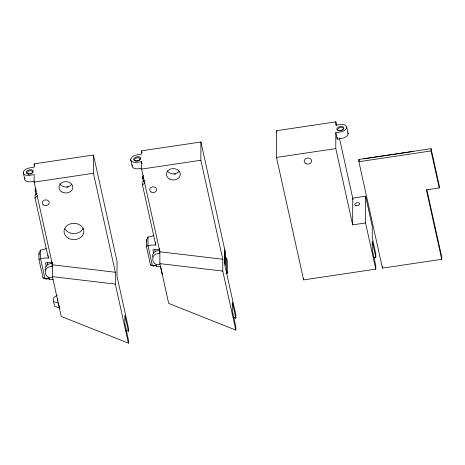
<?xml version="1.0" encoding="UTF-8"?>
<svg xmlns="http://www.w3.org/2000/svg" width="465" height="465" viewBox="0 0 465 465"><rect width="100%" height="100%" fill="white"/><g stroke="black" fill="none" stroke-linecap="round" stroke-linejoin="round"><path stroke-width="0.7" d="M128.421 331.289L124.87 315.258L124.858 323.721L128.404 339.752L128.398 343.135L61.241 316.421L52.435 276.634L52.452 264.788L34.148 182.111L34.16 174.677L29.679 175.346A6.539 3.662 -12.5 0 1 23.25 172.579A6.539 3.662 -12.5 0 1 29.69 167.9L34.172 167.231L34.178 163.843L93.465 155.008L117.035 261.44L117.006 276.32L128.427 327.906L128.421 331.289L125.736 330.22M53.126 279.674L49.226 279.697L49.232 278.57L46.14 279.029L43.024 277.843L38.944 259.406L40.536 258.639L44.431 258.052L48.331 258.034L35.061 198.084L35.067 195.265L37.072 193.324M35.852 194.725L35.073 189.505L36.078 188.534M38.944 259.406L38.955 253.076L40.554 250.054L44.448 249.473L46.122 248.252M40.554 250.054L40.536 258.639L44.971 278.68L48.872 278.093L49.232 278.57M52.562 277.529C43.623 279.907 42.437 265.265 52.121 266.788L52.225 262.208M128.398 343.135L115.332 284.115L115.355 272.269L93.436 173.271L93.465 155.008M235.86 318.269L232.308 302.238L232.291 310.701L235.842 326.732L235.836 330.115L168.679 303.401L159.867 263.614L159.89 251.768L141.587 169.091L141.598 161.657L137.111 162.326A6.539 3.662 -12.5 0 1 130.688 159.559A6.539 3.662 -12.5 0 1 137.129 154.88L141.61 154.211L141.616 150.823L200.903 141.988L224.467 248.42L224.444 263.3L235.865 314.886L235.86 318.269L233.843 317.467M162.326 273.257L162.337 274.67L160.559 266.654L156.664 266.678L156.664 265.55L153.572 266.015L150.462 264.823L146.376 246.386L147.969 245.619L151.869 245.038L155.769 245.014L142.493 185.064L142.499 182.245L144.51 180.304M143.29 181.705L142.511 176.485L143.516 175.514M146.376 246.386L146.394 240.056L147.986 237.034L151.886 236.453L153.56 235.232M147.986 237.034L147.969 245.619L152.41 265.66L156.304 265.073L156.664 266.678M159.995 264.509C151.055 266.887 149.875 252.245 159.559 253.768L159.71 248.496M235.836 330.115L222.77 271.095L222.787 259.249L200.868 160.251L200.903 141.988M225.176 258.238L226.595 258.029L226.571 270.084L227.286 273.292L225.88 273.501M227.286 273.292L227.304 261.231L226.595 258.029M373.657 257.61L375.801 257.29L372.25 241.259L372.238 249.722L375.784 265.753L375.778 269.136L303.616 279.895L276.501 157.432L276.547 130.706L335.835 121.865L336.619 125.399M303.616 279.895L303.616 278.541M352.673 224.862L352.72 198.137L365.6 196.218L365.554 222.944L352.673 224.862L335.788 148.591L335.817 132.694L340.299 132.025A6.539 3.662 -12.5 0 0 346.739 127.346L348.157 133.757M335.835 121.865L335.829 125.248L340.31 124.579A6.539 3.662 -12.5 0 1 346.739 127.346M347.942 132.827A6.539 3.662 -12.5 0 1 341.717 138.436L337.235 139.105L337.241 137.285M358.893 161.704L358.899 159.448L431.061 148.69L439.251 185.68L439.245 187.936L426.37 189.854L441.744 259.301L382.457 268.136L358.893 161.704L431.055 150.945L431.061 148.69M375.801 257.29L375.807 253.907L372.256 237.877L372.279 226.379L365.6 196.218M382.457 268.136L382.463 266.445M441.744 259.301L441.75 257.04L426.847 189.726M59.514 308.527L59.503 307.964L54.632 306.435L53.568 301.634L53.585 297.565L57.247 295.322M57.468 301.041L57.48 299.012M52.121 266.788L52.313 264.033M159.559 253.768L159.751 251.013M35.073 191.196L36.078 190.226M35.061 198.084L37.572 195.66M142.511 178.176L143.511 177.212M142.493 185.064L145.004 182.64M47.837 255.285L48.331 255.215M155.275 242.265L155.763 242.195M34.3 181.28L31.097 181.757A6.539 3.662 -12.5 0 1 24.889 177.996M34.148 182.111L93.436 173.271M141.738 168.26L138.535 168.737A6.539 3.662 -12.5 0 1 132.327 164.976M141.587 169.091L200.868 160.251M66.82 187.197L68.123 187.006M276.501 157.432L335.788 148.591M174.259 174.177L175.555 173.986M363.74 158.821L413.309 151.427M52.068 262.44L45.506 262.865L46.285 266.399M52.127 263.585C48.436 263.19 44.169 265.904 45.262 270.008M159.501 249.42L152.939 249.845L153.717 253.379M159.565 250.565C155.874 250.17 151.607 252.884 152.7 256.988M159.89 251.768L222.787 259.249M159.867 263.614L222.77 271.095M52.452 264.788L115.355 272.269M52.435 276.634L115.332 284.115M53.568 301.634L58.427 303.157L59.503 307.964M150.462 264.823L153.572 266.015M43.024 277.843L46.14 279.029M48.872 278.093L49.226 279.697M431.055 150.945L439.245 187.936M358.899 159.448L359.213 160.855M365.554 222.944L375.778 269.136M339.433 138.111L353.063 199.671M335.817 132.694L337.235 139.105M276.547 130.706L276.861 132.118M141.616 150.823L142.081 152.915M141.598 161.657L142.023 163.581M159.204 249.031L159.512 250.443M142.511 176.485L142.941 178.438M154.828 249.746L155.298 251.867M130.688 159.559L132.107 165.97M146.394 240.056L146.708 241.475M34.178 163.843L34.643 165.935M51.766 262.051L52.08 263.463M47.395 262.766L47.866 264.887M23.25 172.579L24.668 178.99M38.955 253.076L39.269 254.495M155.769 243.602L155.769 245.014M48.331 256.622L48.331 258.034M71.633 184.529A6.934 5.702 0.1 0 1 59.66 183.716M83.258 228.205A9.905 8.143 0.1 0 1 74.417 233.593A9.905 8.143 0.1 0 1 64.972 228.937M138.018 160.861A2.842 1.593 -12.5 0 1 134.542 159.53A2.842 1.593 -12.5 0 1 138.901 157.838A2.842 1.593 -12.5 0 1 138.692 160.594M179.072 171.509A6.934 5.702 0.1 0 1 167.098 170.696M224.822 250.025L224.804 262.08L225.513 265.288L225.531 253.227L224.822 250.025M28.458 174.032A2.842 1.593 -12.5 0 0 32.66 172.004A2.842 1.593 -12.5 0 0 28.464 171.23A2.842 1.593 -12.5 0 0 28.458 174.032M27.97 173.858A3.575 2 -12.5 0 0 33.248 171.312A3.575 2 -12.5 0 0 27.976 170.335A3.575 2 -12.5 0 0 27.97 173.858M61.973 191.993A6.934 5.702 0.1 0 0 72.831 187.779A6.934 5.702 0.1 0 0 62.955 182.152A6.934 5.702 0.1 0 0 61.973 191.993M43.791 205.077A3.47 2.848 0.1 0 0 49.22 202.967A3.47 2.848 0.1 0 0 44.28 200.153A3.47 2.848 0.1 0 0 43.791 205.077M68.279 238.173A9.905 8.143 0.1 0 0 83.793 232.151A9.905 8.143 0.1 0 0 69.68 224.118A9.905 8.143 0.1 0 0 68.279 238.173M135.408 160.838A3.575 2 -12.5 0 0 140.686 158.292A3.575 2 -12.5 0 0 135.414 157.315A3.575 2 -12.5 0 0 135.408 160.838M151.224 192.057A3.47 2.848 0.1 0 0 156.653 189.947A3.47 2.848 0.1 0 0 151.718 187.133A3.47 2.848 0.1 0 0 151.224 192.057M169.411 178.973A6.934 5.702 0.1 0 0 180.269 174.759A6.934 5.702 0.1 0 0 170.393 169.132A6.934 5.702 0.1 0 0 169.411 178.973M355.963 205.571A2.505 1.401 -12.5 0 0 359.666 203.786A2.505 1.401 -12.5 0 0 355.969 203.1A2.505 1.401 -12.5 0 0 355.963 205.571M305.801 163.541A3.72 3.057 0.1 0 0 311.631 161.279A3.72 3.057 0.1 0 0 306.33 158.257A3.72 3.057 0.1 0 0 305.801 163.541M338.59 130.543A3.575 2 -12.5 0 0 343.873 127.997A3.575 2 -12.5 0 0 338.596 127.021A3.575 2 -12.5 0 0 338.59 130.543M339.084 130.717A2.842 1.593 -12.5 0 0 343.28 128.689A2.842 1.593 -12.5 0 0 339.09 127.91A2.842 1.593 -12.5 0 0 339.084 130.717"/></g></svg>
